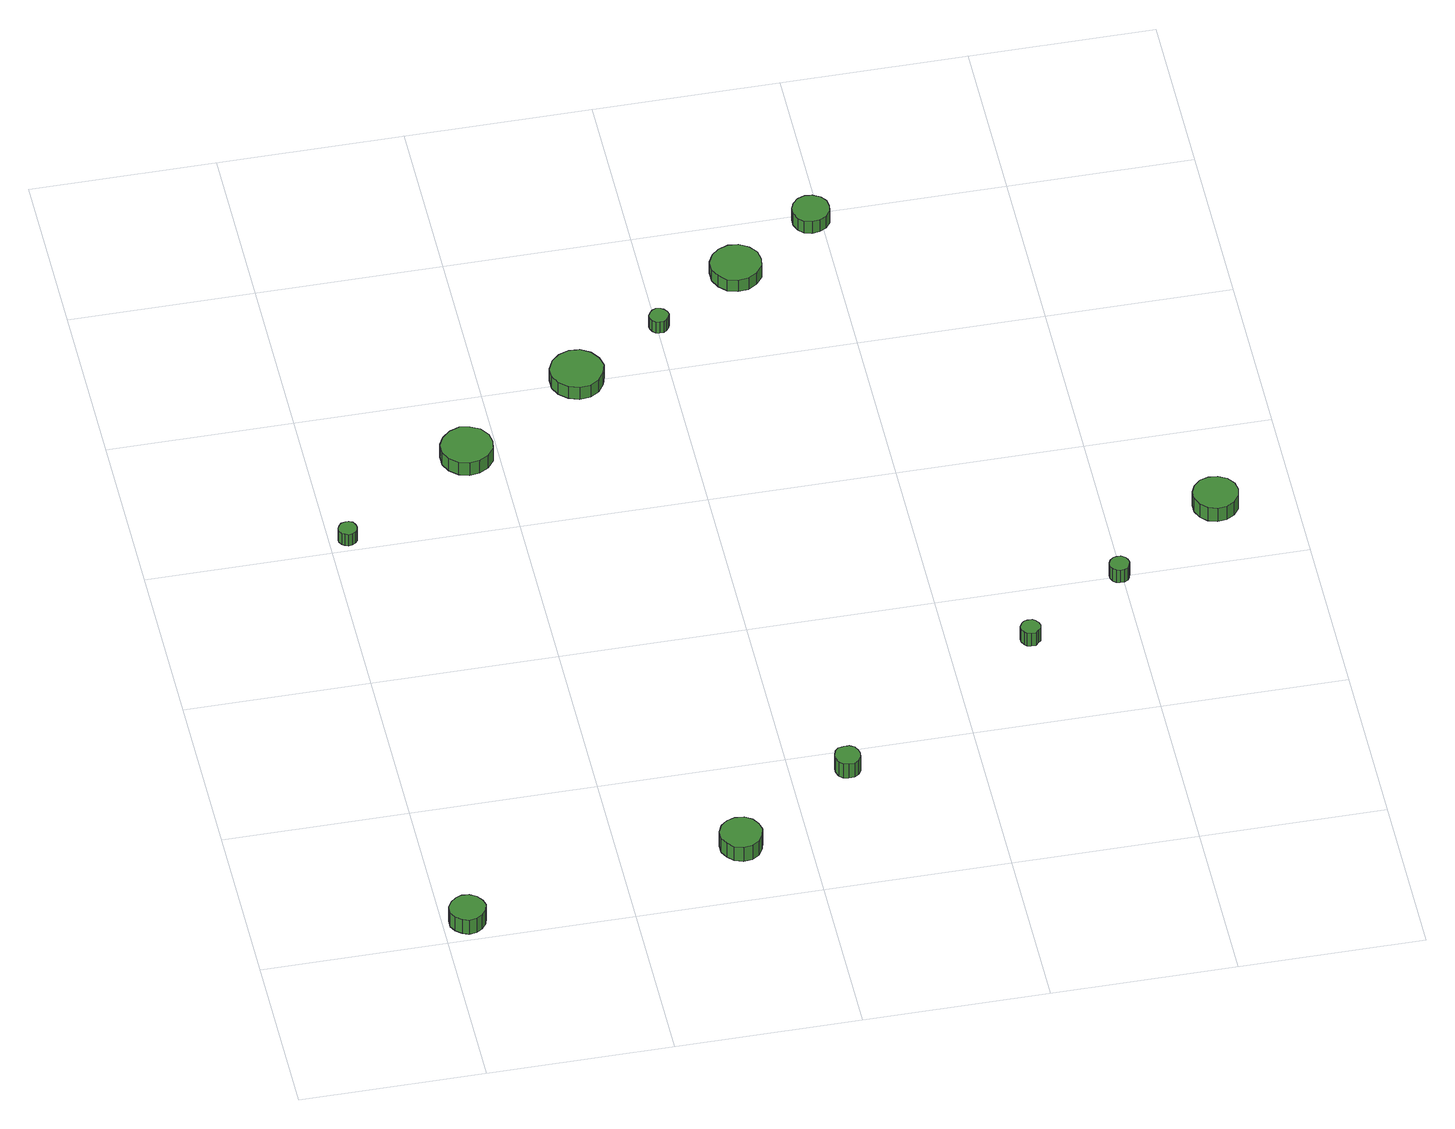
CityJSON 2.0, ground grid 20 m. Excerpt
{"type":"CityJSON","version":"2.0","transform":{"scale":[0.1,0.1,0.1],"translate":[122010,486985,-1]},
"CityObjects":{
"tree1":{"type":"SolitaryVegetationObject","attributes":{"function":"something"},"geometry":[{"type":"MultiSurface","lod":"1","boundaries":[[[0,1,2,3,4,5,6,7,8,9,10,11,12,13,14]],[[15,16,17,18,19,20,21,22,23,24,25,26,27,28,29]],[[0,29,28,1]],[[1,28,27,2]],[[2,27,26,3]],[[3,26,25,4]],[[4,25,24,5]],[[5,24,23,6]],[[6,23,22,7]],[[7,22,21,8]],[[8,21,20,9]],[[9,20,19,10]],[[10,19,18,11]],[[11,18,17,12]],[[12,17,16,13]],[[13,16,15,14]],[[14,15,29,0]]]}]},
"tree2":{"type":"SolitaryVegetationObject","attributes":{"function":"something"},"geometry":[{"type":"MultiSurface","lod":"1","boundaries":[[[30,31,32,33,34,35,36,37,38,39,40,41,42,43,44]],[[45,46,47,48,49,50,51,52,53,54,55,56,57,58,59]],[[30,59,58,31]],[[31,58,57,32]],[[32,57,56,33]],[[33,56,55,34]],[[34,55,54,35]],[[35,54,53,36]],[[36,53,52,37]],[[37,52,51,38]],[[38,51,50,39]],[[39,50,49,40]],[[40,49,48,41]],[[41,48,47,42]],[[42,47,46,43]],[[43,46,45,44]],[[44,45,59,30]]]}]},
"tree3":{"type":"SolitaryVegetationObject","attributes":{"function":"something"},"geometry":[{"type":"MultiSurface","lod":"1","boundaries":[[[60,61,62,63,64,65,66,67,68,69,70,71,72,73,74]],[[75,76,77,78,79,80,81,82,83,84,85,86,87,88,89]],[[60,89,88,61]],[[61,88,87,62]],[[62,87,86,63]],[[63,86,85,64]],[[64,85,84,65]],[[65,84,83,66]],[[66,83,82,67]],[[67,82,81,68]],[[68,81,80,69]],[[69,80,79,70]],[[70,79,78,71]],[[71,78,77,72]],[[72,77,76,73]],[[73,76,75,74]],[[74,75,89,60]]]}]},
"tree4":{"type":"SolitaryVegetationObject","attributes":{"function":"something"},"geometry":[{"type":"MultiSurface","lod":"1","boundaries":[[[90,91,92,93,94,95,96,97,98,99,100,101,102,103,104]],[[105,106,107,108,109,110,111,112,113,114,115,116,117,118,119]],[[90,119,118,91]],[[91,118,117,92]],[[92,117,116,93]],[[93,116,115,94]],[[94,115,114,95]],[[95,114,113,96]],[[96,113,112,97]],[[97,112,111,98]],[[98,111,110,99]],[[99,110,109,100]],[[100,109,108,101]],[[101,108,107,102]],[[102,107,106,103]],[[103,106,105,104]],[[104,105,119,90]]]}]},
"tree5":{"type":"SolitaryVegetationObject","attributes":{"function":"something"},"geometry":[{"type":"MultiSurface","lod":"1","boundaries":[[[120,121,122,123,124,125,126,127,128,129,130,131,132,133,134]],[[135,136,137,138,139,140,141,142,143,144,145,146,147,148,149]],[[120,149,148,121]],[[121,148,147,122]],[[122,147,146,123]],[[123,146,145,124]],[[124,145,144,125]],[[125,144,143,126]],[[126,143,142,127]],[[127,142,141,128]],[[128,141,140,129]],[[129,140,139,130]],[[130,139,138,131]],[[131,138,137,132]],[[132,137,136,133]],[[133,136,135,134]],[[134,135,149,120]]]}]},
"tree6":{"type":"SolitaryVegetationObject","attributes":{"function":"something"},"geometry":[{"type":"MultiSurface","lod":"1","boundaries":[[[150,151,152,153,154,155,156,157,158,159,160,161,162,163,164]],[[165,166,167,168,169,170,171,172,173,174,175,176,177,178,179]],[[150,179,178,151]],[[151,178,177,152]],[[152,177,176,153]],[[153,176,175,154]],[[154,175,174,155]],[[155,174,173,156]],[[156,173,172,157]],[[157,172,171,158]],[[158,171,170,159]],[[159,170,169,160]],[[160,169,168,161]],[[161,168,167,162]],[[162,167,166,163]],[[163,166,165,164]],[[164,165,179,150]]]}]},
"tree7":{"type":"SolitaryVegetationObject","attributes":{"function":"something"},"geometry":[{"type":"MultiSurface","lod":"1","boundaries":[[[180,181,182,183,184,185,186,187,188,189,190,191,192,193,194]],[[195,196,197,198,199,200,201,202,203,204,205,206,207,208,209]],[[180,209,208,181]],[[181,208,207,182]],[[182,207,206,183]],[[183,206,205,184]],[[184,205,204,185]],[[185,204,203,186]],[[186,203,202,187]],[[187,202,201,188]],[[188,201,200,189]],[[189,200,199,190]],[[190,199,198,191]],[[191,198,197,192]],[[192,197,196,193]],[[193,196,195,194]],[[194,195,209,180]]]}]},
"tree8":{"type":"SolitaryVegetationObject","attributes":{"function":"something"},"geometry":[{"type":"MultiSurface","lod":"1","boundaries":[[[210,211,212,213,214,215,216,217,218,219,220,221,222,223,224]],[[225,226,227,228,229,230,231,232,233,234,235,236,237,238,239]],[[210,239,238,211]],[[211,238,237,212]],[[212,237,236,213]],[[213,236,235,214]],[[214,235,234,215]],[[215,234,233,216]],[[216,233,232,217]],[[217,232,231,218]],[[218,231,230,219]],[[219,230,229,220]],[[220,229,228,221]],[[221,228,227,222]],[[222,227,226,223]],[[223,226,225,224]],[[224,225,239,210]]]}]},
"tree9":{"type":"SolitaryVegetationObject","attributes":{"function":"something"},"geometry":[{"type":"MultiSurface","lod":"1","boundaries":[[[240,241,242,243,244,245,246,247,248,249,250,251,252,253,254]],[[255,256,257,258,259,260,261,262,263,264,265,266,267,268,269]],[[240,269,268,241]],[[241,268,267,242]],[[242,267,266,243]],[[243,266,265,244]],[[244,265,264,245]],[[245,264,263,246]],[[246,263,262,247]],[[247,262,261,248]],[[248,261,260,249]],[[249,260,259,250]],[[250,259,258,251]],[[251,258,257,252]],[[252,257,256,253]],[[253,256,255,254]],[[254,255,269,240]]]}]},
"tree10":{"type":"SolitaryVegetationObject","attributes":{"function":"something"},"geometry":[{"type":"MultiSurface","lod":"1","boundaries":[[[270,271,272,273,274,275,276,277,278,279,280,281,282,283,284]],[[285,286,287,288,289,290,291,292,293,294,295,296,297,298,299]],[[270,299,298,271]],[[271,298,297,272]],[[272,297,296,273]],[[273,296,295,274]],[[274,295,294,275]],[[275,294,293,276]],[[276,293,292,277]],[[277,292,291,278]],[[278,291,290,279]],[[279,290,289,280]],[[280,289,288,281]],[[281,288,287,282]],[[282,287,286,283]],[[283,286,285,284]],[[284,285,299,270]]]}]},
"tree11":{"type":"SolitaryVegetationObject","attributes":{"function":"something"},"geometry":[{"type":"MultiSurface","lod":"1","boundaries":[[[300,301,302,303,304,305,306,307,308,309,310,311,312,313,314]],[[315,316,317,318,319,320,321,322,323,324,325,326,327,328,329]],[[300,329,328,301]],[[301,328,327,302]],[[302,327,326,303]],[[303,326,325,304]],[[304,325,324,305]],[[305,324,323,306]],[[306,323,322,307]],[[307,322,321,308]],[[308,321,320,309]],[[309,320,319,310]],[[310,319,318,311]],[[311,318,317,312]],[[312,317,316,313]],[[313,316,315,314]],[[314,315,329,300]]]}]},
"tree12":{"type":"SolitaryVegetationObject","attributes":{"function":"something"},"geometry":[{"type":"MultiSurface","lod":"1","boundaries":[[[330,331,332,333,334,335,336,337,338,339,340,341,342,343,344]],[[345,346,347,348,349,350,351,352,353,354,355,356,357,358,359]],[[330,359,358,331]],[[331,358,357,332]],[[332,357,356,333]],[[333,356,355,334]],[[334,355,354,335]],[[335,354,353,336]],[[336,353,352,337]],[[337,352,351,338]],[[338,351,350,339]],[[339,350,349,340]],[[340,349,348,341]],[[341,348,347,342]],[[342,347,346,343]],[[343,346,345,344]],[[344,345,359,330]]]}]},
"tree13":{"type":"SolitaryVegetationObject","attributes":{"function":"something"}},
"tree14":{"type":"SolitaryVegetationObject","attributes":{"function":"something"}}
},
"vertices":[
[46,28,29],[44,35,29],[39,42,29],[32,46,29],[24,47,29],[17,44,29],[11,39,29],[7,32,29],[7,23,29],[11,16,29],[17,11,29],[24,8,29],[32,9,29],[39,13,29],[44,20,29],[44,20,9],[39,13,9],[32,9,9],[24,8,9],[17,11,9],[11,16,9],[7,23,9],[7,32,9],[11,39,9],[17,44,9],[24,47,9],[32,46,9],[39,42,9],[44,35,9],[46,28,9],
[30,617,24],[29,621,24],[27,625,24],[23,627,24],[19,627,24],[15,626,24],[12,623,24],[10,619,24],[10,615,24],[12,611,24],[15,609,24],[19,607,24],[23,608,24],[27,610,24],[29,613,24],[29,613,8],[27,610,8],[23,608,8],[19,607,8],[15,609,8],[12,611,8],[10,615,8],[10,619,8],[12,623,8],[15,626,8],[19,627,8],[23,627,8],[27,625,8],[29,621,8],[30,617,8],
[351,80,30],[349,89,30],[344,97,30],[336,102,30],[326,103,30],[317,100,30],[310,94,30],[306,85,30],[306,75,30],[310,67,30],[317,60,30],[326,57,30],[336,58,30],[344,63,30],[349,71,30],[349,71,10],[344,63,10],[336,58,10],[326,57,10],[317,60,10],[310,67,10],[306,75,10],[306,85,10],[310,94,10],[317,100,10],[326,103,10],[336,102,10],[344,97,10],[349,89,10],[351,80,10],
[194,713,26],[192,724,26],[185,734,26],[175,739,26],[164,741,26],[153,737,26],[144,729,26],[139,719,26],[139,707,26],[144,697,26],[153,689,26],[164,686,26],[175,687,26],[185,693,26],[192,702,26],[192,702,8],[185,693,8],[175,687,8],[164,686,8],[153,689,8],[144,697,8],[139,707,8],[139,719,8],[144,729,8],[153,737,8],[164,741,8],[175,739,8],[185,734,8],[192,724,8],[194,713,8],
[474,172,30],[473,177,30],[470,182,30],[465,185,30],[459,185,30],[453,184,30],[449,180,30],[447,174,30],[447,169,30],[449,163,30],[453,159,30],[459,158,30],[465,158,30],[470,161,30],[473,166,30],[473,166,10],[470,161,10],[465,158,10],[459,158,10],[453,159,10],[449,163,10],[447,169,10],[447,174,10],[449,180,10],[453,184,10],[459,185,10],[465,185,10],[470,182,10],[473,177,10],[474,172,10],
[331,803,25],[328,815,25],[321,825,25],[311,831,25],[299,832,25],[288,828,25],[279,820,25],[274,809,25],[274,797,25],[279,787,25],[288,779,25],[299,775,25],[311,776,25],[321,782,25],[328,792,25],[328,792,8],[321,782,8],[311,776,8],[299,775,8],[288,779,8],[279,787,8],[274,797,8],[274,809,8],[279,820,8],[288,828,8],[299,832,8],[311,831,8],[321,825,8],[328,815,8],[331,803,8],
[413,866,24],[412,870,24],[409,874,24],[406,876,24],[401,877,24],[397,875,24],[394,872,24],[392,868,24],[392,864,24],[394,860,24],[397,857,24],[401,856,24],[406,856,24],[409,858,24],[412,862,24],[412,862,8],[409,858,8],[406,856,8],[401,856,8],[397,857,8],[394,860,8],[392,864,8],[392,868,8],[394,872,8],[397,875,8],[401,877,8],[406,876,8],[409,874,8],[412,870,8],[413,866,8],
[524,928,24],[522,939,24],[515,948,24],[505,954,24],[494,955,24],[483,951,24],[475,944,24],[470,934,24],[470,922,24],[475,912,24],[483,904,24],[494,901,24],[505,902,24],[515,908,24],[522,917,24],[522,917,8],[515,908,8],[505,902,8],[494,901,8],[483,904,8],[475,912,8],[470,922,8],[470,934,8],[475,944,8],[483,951,8],[494,955,8],[505,954,8],[515,948,8],[522,939,8],[524,928,8],
[697,324,29],[696,328,29],[693,332,29],[690,334,29],[685,334,29],[681,333,29],[678,330,29],[676,326,29],[676,321,29],[678,317,29],[681,314,29],[685,313,29],[690,313,29],[693,316,29],[696,319,29],[696,319,11],[693,316,11],[690,313,11],[685,313,11],[681,314,11],[678,317,11],[676,321,11],[676,326,11],[678,330,11],[681,333,11],[685,334,11],[690,334,11],[693,332,11],[696,328,11],[697,324,11],
[609,991,25],[608,999,25],[603,1006,25],[595,1010,25],[587,1011,25],[579,1008,25],[573,1002,25],[570,995,25],[570,987,25],[573,979,25],[579,973,25],[587,971,25],[595,972,25],[603,976,25],[608,983,25],[608,983,8],[603,976,8],[595,972,8],[587,971,8],[579,973,8],[573,979,8],[570,987,8],[570,995,8],[573,1002,8],[579,1008,8],[587,1011,8],[595,1010,8],[603,1006,8],[608,999,8],[609,991,8],
[807,398,29],[806,403,29],[804,406,29],[800,409,29],[795,409,29],[791,408,29],[788,405,29],[786,401,29],[786,396,29],[788,392,29],[791,389,29],[795,388,29],[800,388,29],[804,390,29],[806,394,29],[806,394,11],[804,390,11],[800,388,11],[795,388,11],[791,389,11],[788,392,11],[786,396,11],[786,401,11],[788,405,11],[791,408,11],[795,409,11],[800,409,11],[804,406,11],[806,403,11],[807,398,11],
[940,482,30],[938,492,30],[932,500,30],[923,505,30],[913,506,30],[903,503,30],[896,496,30],[892,487,30],[892,477,30],[896,468,30],[903,461,30],[913,458,30],[923,459,30],[932,464,30],[938,472,30],[938,472,11],[932,464,11],[923,459,11],[913,458,11],[903,461,11],[896,468,11],[892,477,11],[892,487,11],[896,496,11],[903,503,11],[913,506,11],[923,505,11],[932,500,11],[938,492,11],[940,482,11]
]}
